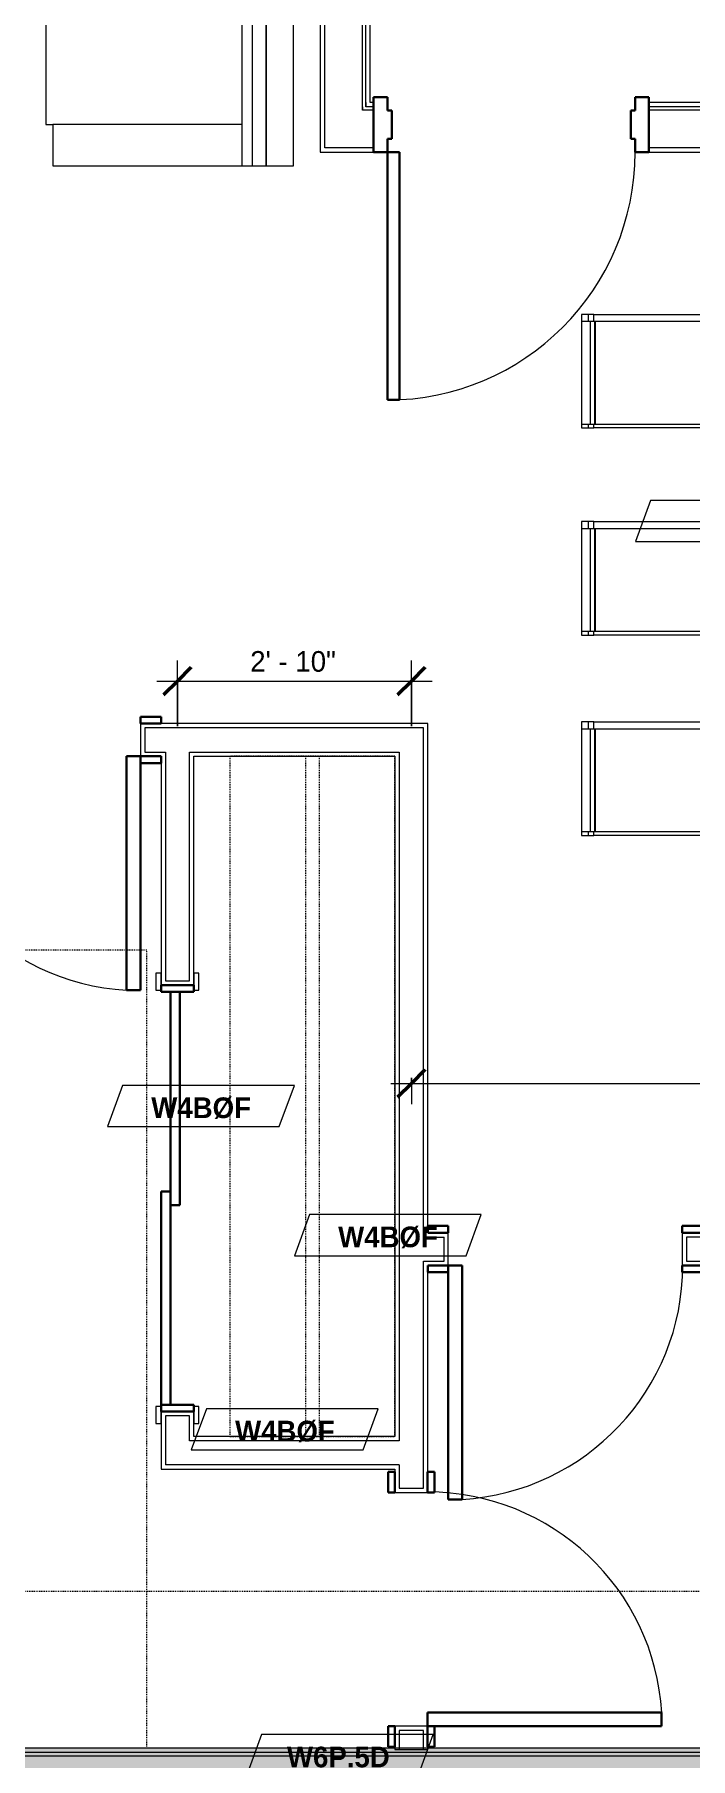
# Model space of a CAD drawing. Header units: inches. Extents: x -4010 to -1814, y 9846 to 12241.
# Drawn here: x -3712.4 to -3617.1, y 11129.1 to 11379.7 of the extents above; entities that cross this region are included whole.
import ezdxf

# ---------------------------------------------------------------- set-up
doc = ezdxf.new("R2010")
doc.units = ezdxf.units.IN
doc.header["$MEASUREMENT"] = 0
doc.linetypes.add('Aligning Line 1_8_', pattern=[0.25, 0.125, -0.125])
doc.linetypes.add('Dash', pattern=[0.25, 0.125, -0.125])
for name, color, linetype, lineweight in [('0-1', 7, 'Continuous', 5), ('0-3', 8, 'Continuous', 9), ('A-ANNO-DIMS', 211, 'Continuous', 9), ('A-ANNO-DIMS-32', 211, 'Continuous', 9), ('A-DOOR-1', 7, 'Continuous', 9), ('A-DOOR-2', 10, 'Continuous', 30), ('A-DOOR-3', 31, 'Continuous', 9), ('A-DOOR-4', 31, 'Continuous', 30), ('A-DOOR-FRAM-2', 10, 'Continuous', 30), ('A-DOOR-FRAM-3', 31, 'Continuous', 30), ('A-WALL', 113, 'Continuous', 18), ('A-WALL-2', 250, 'Continuous', 18), ('A-WALL-3', 113, 'Continuous', 9), ('A-WALL-IDEN', 211, 'Continuous', 9), ('G-ANNO-SYMB-1', 147, 'Aligning Line 1_8_', 9), ('I-FURN', 30, 'Continuous', 9), ('I-FURN-HDLN', 30, 'Dash', 9), ('I-WALL-2', 241, 'Continuous', 5), ('I-WALL-3', 7, 'Continuous', 9), ('Q-CASE', 31, 'Continuous', 9), ('Q-CASE-HDLN', 31, 'Dash', 9)]:
    doc.layers.add(name, color=color, linetype=linetype, lineweight=lineweight)
doc.styles.add('Century Gothic', font='ufonts.com_century-gothic.ttf', dxfattribs={"height": 3})
doc.styles.add('Century Gothic_B_1', font='GOTHICB.TTF', dxfattribs={"height": 3})
doc.dimstyles.new('OD_1__HACK_2', dxfattribs={"dimscale": 12, "dimtxt": 3.132505, "dimasz": 0.333333, "dimexe": 0.25, "dimexo": 0.166667, "dimgap": 0.041667, "dimtad": 1, "dimdec": 4, "dimrnd": 0.0625, "dimzin": 3, "dimdsep": 46, "dimlunit": 4, "dimtxsty": 'Century Gothic', "dimblk1": 'OBLIQUE', "dimblk2": 'OBLIQUE', "dimsah": 1, "dimcen": 0.09, "dimdle": 0.25, "dimazin": 0, "dimtfac": 1, "dimtdec": 4, "dimtix": 1, "dimtmove": 0, "dimatfit": 3, "dimfxl": 1, "dimtvp": 1, "dimtfill": 1, "dimfrac": 2, "dimtolj": 1, "dimtzin": 0, "dimarcsym": 2})

# ---------------------------------------------------------------- blocks, each defined once
blk = doc.blocks.new('HOLLOW METAL - UNIT DOOR-2191978-UNIT PLANS - 2ND _ 3RD FLOOR')
at = {"layer": 'A-DOOR-1'}
blk.add_arc((18, 3.875), 36, 90, 180, dxfattribs=at)
at = {"layer": 'A-DOOR-2'}
for p, q in [((18, 39.875), (16.25, 39.875)), ((16.25, 39.875), (16.25, 3.875)), ((18, 3.875), (18, 39.875)), ((16.25, 3.875), (18, 3.875))]:
    blk.add_line(p, q, dxfattribs=at)
at = {"layer": 'A-DOOR-FRAM-2'}
for p, q in [((-18, 3.875), (-20, 3.875)), ((-20, 3.875), (-20, -4.125)), ((-18, 1.9375), (-18, 3.875)), ((18, 3.875), (18, 1.9375)), ((20, 3.875), (18, 3.875)), ((20, -4.125), (20, 3.875)), ((-17.375, 1.9375), (-18, 1.9375)), ((-17.375, -2.1875), (-17.375, 1.9375)), ((18, 1.9375), (17.375, 1.9375)), ((17.375, 1.9375), (17.375, -2.1875)), ((-18, -4.125), (-18, -2.1875)), ((-18, -2.1875), (-17.375, -2.1875)), ((17.375, -2.1875), (18, -2.1875)), ((18, -2.1875), (18, -4.125)), ((-20, -4.125), (-18, -4.125)), ((18, -4.125), (20, -4.125))]:
    blk.add_line(p, q, dxfattribs=at)
blk = doc.blocks.new('CTR - 1st Phase - Common Walls_rvt-1-UNIT PLANS - 2ND _ 3RD FLOOR')
at = {"layer": 'I-WALL-2'}
for points in [[(-3487.3, 11130), (-3487.3, 11130.63), (-3852.47, 11130.63), (-3852.47, 11130), (-3488.69, 11130)], [(-3487.3, 11129.5), (-3486.67, 11129.5), (-3486.67, 11130), (-3852.47, 11130), (-3852.47, 11129.5), (-3494.85, 11129.5)], [(-3487.3, 11124), (-3486.67, 11124), (-3486.67, 11129.5), (-3852.47, 11129.5), (-3852.47, 11124), (-3494.85, 11124)]]:
    blk.add_hatch(color=256, dxfattribs=at).paths.add_polyline_path(points, flags=0)
at = {"layer": 'A-WALL-2'}
for p, q in [((-3670.27, 11369.86), (-3670.27, 11430.06)), ((-3664.77, 11369.86), (-3664.77, 11430.06)), ((-3664.27, 11369.86), (-3664.27, 11430.06)), ((-3670.27, 11369.24), (-3670.27, 11369.86)), ((-3670.27, 11368.74), (-3670.27, 11369.24)), ((-3670.27, 11363.24), (-3670.27, 11368.74)), ((-3664.77, 11369.24), (-3664.77, 11369.86)), ((-3664.77, 11369.24), (-3664.77, 11368.74)), ((-3664.77, 11368.74), (-3664.77, 11369.24)), ((-3663.15, 11368.74), (-3664.77, 11368.74)), ((-3664.27, 11369.86), (-3664.27, 11369.24)), ((-3664.27, 11369.24), (-3664.27, 11369.86)), ((-3663.15, 11369.24), (-3664.27, 11369.24)), ((-3542.04, 11369.24), (-3623.15, 11369.24)), ((-3542.04, 11368.74), (-3623.15, 11368.74)), ((-3663.15, 11363.24), (-3670.27, 11363.24)), ((-3486.67, 11363.24), (-3623.15, 11363.24)), ((-3487.3, 11130), (-3852.47, 11130)), ((-3487.3, 11129.5), (-3852.47, 11129.5))]:
    blk.add_line(p, q, dxfattribs=at)
at = {"layer": 'G-ANNO-SYMB-1'}
blk.add_line((-1871.64, 11153.43), (-4009.55, 11153.43), dxfattribs=at)
at = {"layer": 'I-WALL-3'}
for p, q in [((-3670.9, 11430.06), (-3670.9, 11369.86)), ((-3663.65, 11369.86), (-3663.65, 11430.06)), ((-3670.9, 11369.86), (-3670.9, 11363.24)), ((-3663.15, 11369.86), (-3663.65, 11369.86)), ((-3542.47, 11369.86), (-3623.15, 11369.86)), ((-3670.9, 11363.24), (-3670.9, 11362.61)), ((-3670.9, 11362.61), (-3663.15, 11362.61)), ((-3623.15, 11362.61), (-3487.3, 11362.61)), ((-3527.81, 11130.63), (-3852.47, 11130.63))]:
    blk.add_line(p, q, dxfattribs=at)
at = {"layer": '0-3', "rotation": 180}
blk.add_blockref('HOLLOW METAL - UNIT DOOR-2191978-UNIT PLANS - 2ND _ 3RD FLOOR', (-3643.15, 11366.49), dxfattribs=at)
blk = doc.blocks.new('SWING - SINGLE - FLUSH - 2-10 x 6-8 - PRIVACY-3199405-UNIT PLANS - 2ND _ 3RD FLOOR')
at = {"layer": 'A-DOOR-3'}
blk.add_arc((17, -2.37), 34.07, 180, 266.6343, dxfattribs=at)
at = {"layer": 'A-DOOR-4'}
for p, q in [((15, -2.37), (15, -36.38)), ((17, -2.37), (15, -2.37)), ((17, -2.37), (17, -36.38)), ((17, -36.38), (15, -36.38))]:
    blk.add_line(p, q, dxfattribs=at)
at = {"layer": 'A-DOOR-FRAM-3'}
for p, q in [((-20, 2.38), (-20, 3.38)), ((-20, 3.38), (-17, 3.38)), ((-17, 3.38), (-17, 2.38)), ((17, 2.38), (17, 3.38)), ((17, 3.38), (20, 3.38)), ((20, 3.38), (20, 2.38)), ((-17, 2.38), (-20, 2.38)), ((20, 2.38), (17, 2.38)), ((-20, -2.37), (-17, -2.37)), ((-20, -3.37), (-20, -2.37)), ((-17, -2.37), (-17, -3.37)), ((17, -2.37), (20, -2.37)), ((17, -3.37), (17, -2.37)), ((20, -2.37), (20, -3.37)), ((-17, -3.37), (-20, -3.37)), ((20, -3.37), (17, -3.37))]:
    blk.add_line(p, q, dxfattribs=at)
blk = doc.blocks.new('SWING - SINGLE - FLUSH - 2-10 x 6-8 - PRIVACY-3199407-UNIT PLANS - 2ND _ 3RD FLOOR')
at = {"layer": 'A-DOOR-3'}
blk.add_arc((17, 2.37), 34.07, 93.3657, 180, dxfattribs=at)
at = {"layer": 'A-DOOR-4'}
for p, q in [((15, 2.37), (15, 36.38)), ((17, 36.38), (15, 36.38)), ((17, 2.37), (17, 36.38)), ((17, 2.37), (15, 2.37))]:
    blk.add_line(p, q, dxfattribs=at)
at = {"layer": 'A-DOOR-FRAM-3'}
for p, q in [((-17, 3.37), (-20, 3.37)), ((-20, 3.37), (-20, 2.37)), ((-17, 2.37), (-17, 3.37)), ((20, 3.37), (17, 3.37)), ((17, 3.37), (17, 2.37)), ((20, 2.37), (20, 3.37)), ((-20, 2.37), (-17, 2.37)), ((17, 2.37), (20, 2.37)), ((-17, -2.38), (-20, -2.38)), ((-20, -2.38), (-20, -3.38)), ((-17, -3.38), (-17, -2.38)), ((20, -2.38), (17, -2.38)), ((17, -2.38), (17, -3.38)), ((20, -3.38), (20, -2.38)), ((-20, -3.38), (-17, -3.38)), ((17, -3.38), (20, -3.38))]:
    blk.add_line(p, q, dxfattribs=at)
blk = doc.blocks.new('SLIDING - FLUSH - 5-0 x 6-8-3203585-UNIT PLANS - 2ND _ 3RD FLOOR')
at = {"layer": 'A-DOOR-3'}
for p, q in [((-30.25, 3), (-32.75, 3)), ((-32.75, 3), (-32.75, 2.25)), ((-30.25, 2.25), (-30.25, 3)), ((30.25, 3), (30.25, 2.25)), ((32.75, 3), (30.25, 3)), ((32.75, 2.25), (32.75, 3)), ((-32.75, 2.25), (-30.25, 2.25)), ((30.25, 2.25), (32.75, 2.25)), ((-30.25, -2.5), (-32.75, -2.5)), ((-32.75, -2.5), (-32.75, -3.25)), ((-30.25, -3.25), (-30.25, -2.5)), ((32.75, -2.5), (30.25, -2.5)), ((30.25, -2.5), (30.25, -3.25)), ((32.75, -3.25), (32.75, -2.5)), ((-32.75, -3.25), (-30.25, -3.25)), ((30.25, -3.25), (32.75, -3.25))]:
    blk.add_line(p, q, dxfattribs=at)
at = {"layer": 'A-DOOR-4'}
for p, q in [((1, 2.25), (-30, 2.25)), ((-30, 2.25), (-30, 0.88)), ((-30, 0.88), (1, 0.88)), ((30, 0.88), (-1, 0.88)), ((-1, 0.88), (-1, -0.5)), ((1, 0.88), (1, 2.25)), ((30, -0.5), (30, 0.88)), ((-1, -0.5), (30, -0.5))]:
    blk.add_line(p, q, dxfattribs=at)
at = {"layer": 'A-DOOR-FRAM-3'}
for p, q in [((-30, 2.25), (-31, 2.25)), ((-31, 2.25), (-31, -2.5)), ((-30, -2.5), (-30, 2.25)), ((31, 2.25), (30, 2.25)), ((30, 2.25), (30, -2.5)), ((31, -2.5), (31, 2.25)), ((-31, -2.5), (-30, -2.5)), ((30, -2.5), (31, -2.5))]:
    blk.add_line(p, q, dxfattribs=at)
blk = doc.blocks.new('Bed-Standard - King 78_ x 80_-1242963-UNIT PLANS - 2ND _ 3RD FLOOR')
at = {"layer": 'I-FURN'}
for p, q in [((-28.31, 38.2), (-28.31, -41.8)), ((49.69, -41.8), (49.69, 38.2)), ((-25.31, 36.2), (-25.31, 24.2)), ((-25.31, 36.2), (46.69, 36.2)), ((46.69, 36.2), (46.69, 24.2)), ((49.69, 24.2), (-28.31, 17.63)), ((-25.31, 24.2), (46.69, 24.2)), ((-28.31, -41.8), (49.69, -41.8))]:
    blk.add_line(p, q, dxfattribs=at)
at = {"layer": 'I-FURN-HDLN'}
for p, q in [((-64.31, 38.2), (-64.31, -77.8)), ((67.69, -61.17), (67.69, 38.2)), ((73.69, -61.17), (73.69, 38.2)), ((67.69, -77.8), (67.69, -69.67)), ((73.69, -74.42), (73.69, -69.67)), ((-64.31, -77.8), (69.13, -77.8))]:
    blk.add_line(p, q, dxfattribs=at)
blk = doc.blocks.new('OD_CW_Closet - OD_CW_Closet-3861470-UNIT PLANS - 2ND _ 3RD FLOOR')
at = {"layer": 'Q-CASE-HDLN'}
for p, q in [((99.61, 24), (0.74, 24)), ((0.74, 24), (0.74, 0)), ((99.61, 0), (99.61, 24)), ((0.74, 13), (99.61, 13)), ((0.74, 11), (99.61, 11)), ((0.74, 0), (99.61, 0))]:
    blk.add_line(p, q, dxfattribs=at)
blk = doc.blocks.new('Couch-Both_Arms-Generic - 2-1352635-UNIT PLANS - 2ND _ 3RD FLOOR')
at = {"layer": 'I-FURN'}
for p, q in [((24, 17.5), (-24, 17.5)), ((-24, 17.5), (-24, 13.5)), ((24, 13.5), (24, 17.5)), ((-24, 13.5), (24, 13.5)), ((24, 13.5), (-24, 13.5)), ((-24, 13.5), (-24, 10)), ((24, 10), (24, 13.5)), ((-24, 11.5), (24, 11.5)), ((-24, 10), (-24, -17.5)), ((-24, 10), (24, 10)), ((-18, -17.5), (-18, 10)), ((18, 10), (18, -17.5)), ((24, -17.5), (24, 10)), ((-24, -17.5), (-18, -17.5)), ((-18, -17.5), (-18, -18.5)), ((18, -18.5), (18, -17.5)), ((18, -17.5), (24, -17.5)), ((-18, -18.5), (18, -18.5))]:
    blk.add_line(p, q, dxfattribs=at)
blk = doc.blocks.new('Bar_Stool_6722_1_ - Bar_Stool_6722_1_-1229311-UNIT PLANS - 2ND _ 3RD FLOOR')
at = {"layer": 'I-FURN'}
for p, q in [((0, 19.21), (0, 21.13)), ((1, 21.13), (0, 21.13)), ((1, 21.13), (1, 20.14)), ((1, 20.14), (15.5, 20.14)), ((1, 20.14), (1, 20.06)), ((1, 20.06), (1, 19.99)), ((15.5, 20.14), (15.5, 21.13)), ((16.5, 21.13), (15.5, 21.13)), ((15.5, 20.06), (15.5, 20.14)), ((15.5, 19.99), (15.5, 20.06)), ((16.5, 21.13), (16.5, 19.21)), ((0, 17.72), (0, 19.21)), ((0, 1.78), (0, 17.72)), ((16, 20), (1, 20)), ((1, 19.89), (1, 19.99)), ((1, 17.63), (1, 19.89)), ((1, 2.03), (1, 17.63)), ((16, 19.99), (16, 19.89)), ((16, 19.89), (16, 17.63)), ((16, 17.63), (16, 2.03)), ((16.5, 19.21), (16.5, 17.72)), ((16.5, 17.72), (16.5, 1.78)), ((1, 1.78), (0, 1.78)), ((0, 1.78), (0, 0.98)), ((1, 0.98), (0, 0.98)), ((0, 0.98), (0, 0)), ((0, 0), (1, 0)), ((1, 1.91), (1, 2.03)), ((16, 2.03), (1, 2.03)), ((1, 1.24), (1, 1.91)), ((16, 1.91), (1, 1.91)), ((1, 0), (1, 1.24)), ((1, 1.24), (16, 1.24)), ((16, 2.03), (16, 1.91)), ((16, 1.91), (16, 1.24)), ((16.5, 1.78), (16, 1.78)), ((16, 1.24), (16, 0)), ((16.5, 0.98), (16, 0.98)), ((16, 0), (16.5, 0)), ((16.5, 0.98), (16.5, 1.78)), ((16.5, 0), (16.5, 0.98)), ((1, 0), (16, 0))]:
    blk.add_line(p, q, dxfattribs=at)
blk = doc.blocks.new('DIMBLOCK90-UNIT PLANS - 2ND _ 3RD FLOOR')
at = {"layer": 'A-ANNO-DIMS-32'}
for p, q in [((-3660.67, 11227.27), (-3483.67, 11227.27)), ((-3657.67, 11228.1), (-3657.67, 11224.27)), ((-3657.67, 11227.27), (-3657.67, 11228.1)), ((-3486.67, 11228.1), (-3486.67, 11224.27)), ((-3486.67, 11227.27), (-3486.67, 11228.1))]:
    blk.add_line(p, q, dxfattribs=at)
at = {"layer": 'A-ANNO-DIMS-32', "lineweight": 50}
for p, q in [((-3657.67, 11227.27), (-3659.67, 11225.27)), ((-3657.67, 11227.27), (-3655.67, 11229.27)), ((-3486.67, 11227.27), (-3488.67, 11225.27)), ((-3486.67, 11227.27), (-3484.67, 11229.27))]:
    blk.add_line(p, q, dxfattribs=at)
at = {"layer": 'A-ANNO-DIMS-32', "color": 0, "insert": (-3578.59, 11231.61), "char_height": 3, "width": 15.394, "attachment_point": 1, "line_spacing_factor": 0.984502, "style": 'Century Gothic', "bg_fill": 3, "box_fill_scale": 1.25, "bg_fill_color": 256, "bg_fill_true_color": 13158600, "bg_fill_transparency": 0}
blk.add_mtext('14\' - 3"', dxfattribs=at)
blk = doc.blocks.new('_Oblique')
at = {"color": 0, "linetype": 'ByBlock', "lineweight": -2}
blk.add_line((-0.5, -0.5), (0.5, 0.5), dxfattribs=at)
blk = doc.blocks.new('DIMBLOCK91-UNIT PLANS - 2ND _ 3RD FLOOR')
at = {"layer": 'A-ANNO-DIMS-32'}
for p, q in [((-3691.67, 11279.19), (-3691.67, 11288.76)), ((-3657.67, 11279.19), (-3657.67, 11288.76)), ((-3694.67, 11285.76), (-3654.67, 11285.76)), ((-3691.67, 11285.76), (-3691.67, 11279.19)), ((-3657.67, 11285.76), (-3657.67, 11279.19))]:
    blk.add_line(p, q, dxfattribs=at)
at = {"layer": 'A-ANNO-DIMS-32', "lineweight": 50}
for p, q in [((-3691.67, 11285.76), (-3689.67, 11287.76)), ((-3657.67, 11285.76), (-3655.67, 11287.76)), ((-3691.67, 11285.76), (-3693.67, 11283.76)), ((-3657.67, 11285.76), (-3659.67, 11283.76))]:
    blk.add_line(p, q, dxfattribs=at)
at = {"layer": 'A-ANNO-DIMS-32', "color": 0, "insert": (-3681.09, 11290.11), "char_height": 3, "width": 15.394, "attachment_point": 1, "line_spacing_factor": 0.984502, "style": 'Century Gothic', "bg_fill": 3, "box_fill_scale": 1.25, "bg_fill_color": 256, "bg_fill_true_color": 13158600, "bg_fill_transparency": 0}
blk.add_mtext('2\' - 10"', dxfattribs=at)
blk = doc.blocks.new('Wall Tag - Arch Wall-3956453-UNIT PLANS - 2ND _ 3RD FLOOR')
at = {"layer": 'A-WALL-IDEN'}
for p, q in [((-0.3561, 0.0937), (-0.4244, -0.0937)), ((0.4244, 0.0937), (-0.3561, 0.0937)), ((0.3561, -0.0937), (0.4244, 0.0937)), ((-0.4244, -0.0937), (0.3561, -0.0937))]:
    blk.add_line(p, q, dxfattribs=at)

msp = doc.modelspace()

# ---------------------------------------------------------------- linework, layer by layer
at = {"layer": 'A-WALL'}
for p, q in [((-3655.92374, 11278.9394), (-3696.42374, 11278.9394)), ((-3696.42374, 11278.9394), (-3696.42374, 11275.4394)), ((-3655.92374, 11204.9394), (-3655.92374, 11278.9394)), ((-3696.42374, 11275.4394), (-3693.42374, 11275.4394)), ((-3693.42374, 11275.4394), (-3693.42374, 11242.1894)), ((-3689.92374, 11242.1894), (-3689.92374, 11275.4394)), ((-3689.92374, 11275.4394), (-3659.42374, 11275.4394)), ((-3659.42374, 11275.4394), (-3659.42374, 11175.3144)), ((-3693.42374, 11242.1894), (-3689.92374, 11242.1894)), ((-3655.92374, 11204.9394), (-3652.92374, 11204.9394)), ((-3652.92374, 11201.4394), (-3652.92374, 11204.9394)), ((-3617.67374, 11204.9394), (-3617.67374, 11201.4394)), ((-3527.38002, 11204.9394), (-3617.67374, 11204.9394)), ((-3655.92374, 11201.4394), (-3652.92374, 11201.4394)), ((-3655.92374, 11168.43833), (-3655.92374, 11201.4394)), ((-3617.67374, 11201.4394), (-3486.67374, 11201.4394)), ((-3693.42374, 11178.9394), (-3693.42374, 11171.8144)), ((-3689.92374, 11178.9394), (-3693.42374, 11178.9394)), ((-3689.92374, 11175.3144), (-3689.92374, 11178.9394)), ((-3659.42374, 11175.3144), (-3689.92374, 11175.3144)), ((-3659.42374, 11171.8144), (-3693.42374, 11171.8144)), ((-3659.42374, 11171.8144), (-3659.42374, 11168.43833)), ((-3659.42374, 11168.43833), (-3655.92374, 11168.43833)), ((-3655.92374, 11133.18833), (-3659.42374, 11133.18833)), ((-3659.42374, 11133.18833), (-3659.42374, 11130.4394)), ((-3655.92374, 11130.4394), (-3655.92374, 11133.18833))]:
    msp.add_line(p, q, dxfattribs=at)
at = {"layer": 'A-WALL-3'}
for p, q in [((-3655.29874, 11279.5644), (-3697.04874, 11279.5644)), ((-3697.04874, 11279.5644), (-3697.04874, 11274.8144)), ((-3655.29874, 11205.5644), (-3655.29874, 11279.5644)), ((-3697.04874, 11274.8144), (-3694.04874, 11274.8144)), ((-3694.04874, 11274.8144), (-3694.04874, 11241.5644)), ((-3689.29874, 11241.5644), (-3689.29874, 11274.8144)), ((-3689.29874, 11274.8144), (-3660.04874, 11274.8144)), ((-3660.04874, 11274.8144), (-3660.04874, 11175.9394)), ((-3694.04874, 11241.5644), (-3689.29874, 11241.5644)), ((-3652.29874, 11205.5644), (-3655.29874, 11205.5644)), ((-3652.29874, 11200.8144), (-3652.29874, 11205.5644)), ((-3528.00502, 11205.5644), (-3618.29874, 11205.5644)), ((-3618.29874, 11205.5644), (-3618.29874, 11200.8144)), ((-3655.29874, 11200.8144), (-3652.29874, 11200.8144)), ((-3655.29874, 11167.81333), (-3655.29874, 11200.8144)), ((-3618.29874, 11200.8144), (-3486.67374, 11200.8144)), ((-3694.04874, 11179.5644), (-3694.04874, 11171.1894)), ((-3689.29874, 11179.5644), (-3694.04874, 11179.5644)), ((-3689.29874, 11175.9394), (-3689.29874, 11179.5644)), ((-3660.04874, 11175.9394), (-3689.29874, 11175.9394)), ((-3694.04874, 11171.1894), (-3660.04874, 11171.1894)), ((-3660.04874, 11171.1894), (-3660.04874, 11167.81333)), ((-3660.04874, 11167.81333), (-3655.29874, 11167.81333)), ((-3655.29874, 11133.81333), (-3660.04874, 11133.81333)), ((-3660.04874, 11133.81333), (-3660.04874, 11130.4394)), ((-3655.29874, 11130.4394), (-3655.29874, 11133.81333)), ((-3660.04874, 11130.4394), (-3655.29874, 11130.4394))]:
    msp.add_line(p, q, dxfattribs=at)

# ---------------------------------------------------------------- block references
at = {"layer": '0-1'}
msp.add_blockref('CTR - 1st Phase - Common Walls_rvt-1-UNIT PLANS - 2ND _ 3RD FLOOR', (0, 0), dxfattribs=at)
at = {"layer": 'A-DOOR-3'}
msp.add_blockref('SWING - SINGLE - FLUSH - 2-10 x 6-8 - PRIVACY-3199405-UNIT PLANS - 2ND _ 3RD FLOOR', (-3714.04874, 11277.1894), dxfattribs=at)
for name, p, rotation in [('SLIDING - FLUSH - 5-0 x 6-8-3203585-UNIT PLANS - 2ND _ 3RD FLOOR', (-3691.79874, 11210.5644), 90.00000000000375), ('SWING - SINGLE - FLUSH - 2-10 x 6-8 - PRIVACY-3199407-UNIT PLANS - 2ND _ 3RD FLOOR', (-3635.29874, 11203.1894), 180), ('SWING - SINGLE - FLUSH - 2-10 x 6-8 - PRIVACY-3199407-UNIT PLANS - 2ND _ 3RD FLOOR', (-3657.67374, 11150.81333), 270)]:
    msp.add_blockref(name, p, dxfattribs=dict(at, rotation=rotation))
at = {"layer": 'A-WALL-IDEN', "xscale": 31.99999999999999, "yscale": 31.99999999999999, "zscale": 31.99999999999999}
for p in [(-3611.52925, 11309.02065), (-3688.25572, 11223.98256), (-3661.09175, 11205.20873), (-3676.06807, 11176.98241), (-3668.07374, 11129.60741)]:
    msp.add_blockref('Wall Tag - Arch Wall-3956453-UNIT PLANS - 2ND _ 3RD FLOOR', p, dxfattribs=at)
at = {"layer": 'I-FURN'}
for name, p, rotation in [('Couch-Both_Arms-Generic - 2-1352635-UNIT PLANS - 2ND _ 3RD FLOOR', (-3692.28698, 11384.6644), 269.999999999964), ('Bar_Stool_6722_1_ - Bar_Stool_6722_1_-1229311-UNIT PLANS - 2ND _ 3RD FLOOR', (-3632.92374, 11339.05824), 270.0000000000945), ('Bar_Stool_6722_1_ - Bar_Stool_6722_1_-1229311-UNIT PLANS - 2ND _ 3RD FLOOR', (-3632.92374, 11308.93692), 270.0000000000945), ('Bar_Stool_6722_1_ - Bar_Stool_6722_1_-1229311-UNIT PLANS - 2ND _ 3RD FLOOR', (-3632.92374, 11279.81561), 270.0000000000945), ('Bed-Standard - King 78_ x 80_-1242963-UNIT PLANS - 2ND _ 3RD FLOOR', (-3760.41021, 11168.83181), 180)]:
    msp.add_blockref(name, p, dxfattribs=dict(at, rotation=rotation))
at = {"layer": 'Q-CASE', "rotation": 270.0000000000016}
msp.add_blockref('OD_CW_Closet - OD_CW_Closet-3861470-UNIT PLANS - 2ND _ 3RD FLOOR', (-3684.04874, 11275.5521), dxfattribs=at)

# ---------------------------------------------------------------- texts
at = {"layer": 'A-WALL-IDEN', "char_height": 3, "attachment_point": 1, "style": 'Century Gothic_B_1'}
for s, insert, width in [('W4BØF', (-3695.47164, 11225.23009), 17.372), ('W4BØF', (-3668.30767, 11206.45627), 17.372), ('W4BØF', (-3683.28399, 11178.22995), 17.372), ('W6P.5D', (-3675.7495, 11130.85495), 18.483)]:
    msp.add_mtext(s, dxfattribs=dict(at, insert=insert, width=width))

# ---------------------------------------------------------------- next in the draw order: dimensions: what is measured, and where the dimension line sits
at = {"layer": 'A-ANNO-DIMS'}
for base, p1, p2, override, picture, middle in [((-3657.67374, 11285.75997), (-3691.67374, 11277.1894), (-3657.67374, 11277.1894), {"dimpost": '<>', "dimfxl": 34}, 'DIMBLOCK91-UNIT PLANS - 2ND _ 3RD FLOOR', (-3674.67374, 11287.83543)), ((-3486.67374, 11227.26875), (-3657.67374, 11230.09718), (-3486.67374, 11230.09718), {"dimpost": '<>', "dimfxl": 171}, 'DIMBLOCK90-UNIT PLANS - 2ND _ 3RD FLOOR', (-3572.17374, 11229.34421))]:
    dim = msp.add_linear_dim(base=base, p1=p1, p2=p2, dimstyle='OD_1__HACK_2', override=override, dxfattribs=at)
    dim.commit()
    dim.dimension.update_dxf_attribs({"geometry": picture, "text_midpoint": middle})

doc.saveas('drawing.dxf')
